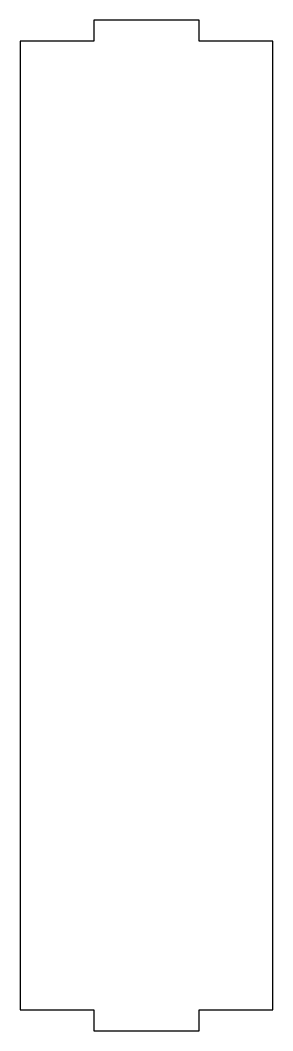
# Model space of a CAD drawing. Extents: x -180 to -120, y -120 to 120.
import ezdxf

# ---------------------------------------------------------------- set-up
doc = ezdxf.new("R2010")
doc.units = 0
doc.layers.get('0').update_dxf_attribs({"linetype": 'continuous'})

# ---------------------------------------------------------------- blocks, each defined once
blk = doc.blocks.new('FACEFEAT')
at = {"color": 0}
for p, q in [((-162.5, 120), (-162.5, 115)), ((-137.5, 120), (-162.5, 120)), ((-137.5, 115), (-137.5, 120)), ((-180, 115), (-180, -115)), ((-162.5, 115), (-180, 115)), ((-120, 115), (-137.5, 115)), ((-120, -115), (-120, 115)), ((-180, -115), (-162.5, -115)), ((-162.5, -115), (-162.5, -120)), ((-137.5, -115), (-120, -115)), ((-137.5, -120), (-137.5, -115)), ((-162.5, -120), (-137.5, -120))]:
    blk.add_line(p, q, dxfattribs=at)

msp = doc.modelspace()

# ---------------------------------------------------------------- block references
at = {"color": 0}
msp.add_blockref('FACEFEAT', (0, 0), dxfattribs=at)

doc.saveas('drawing.dxf')
